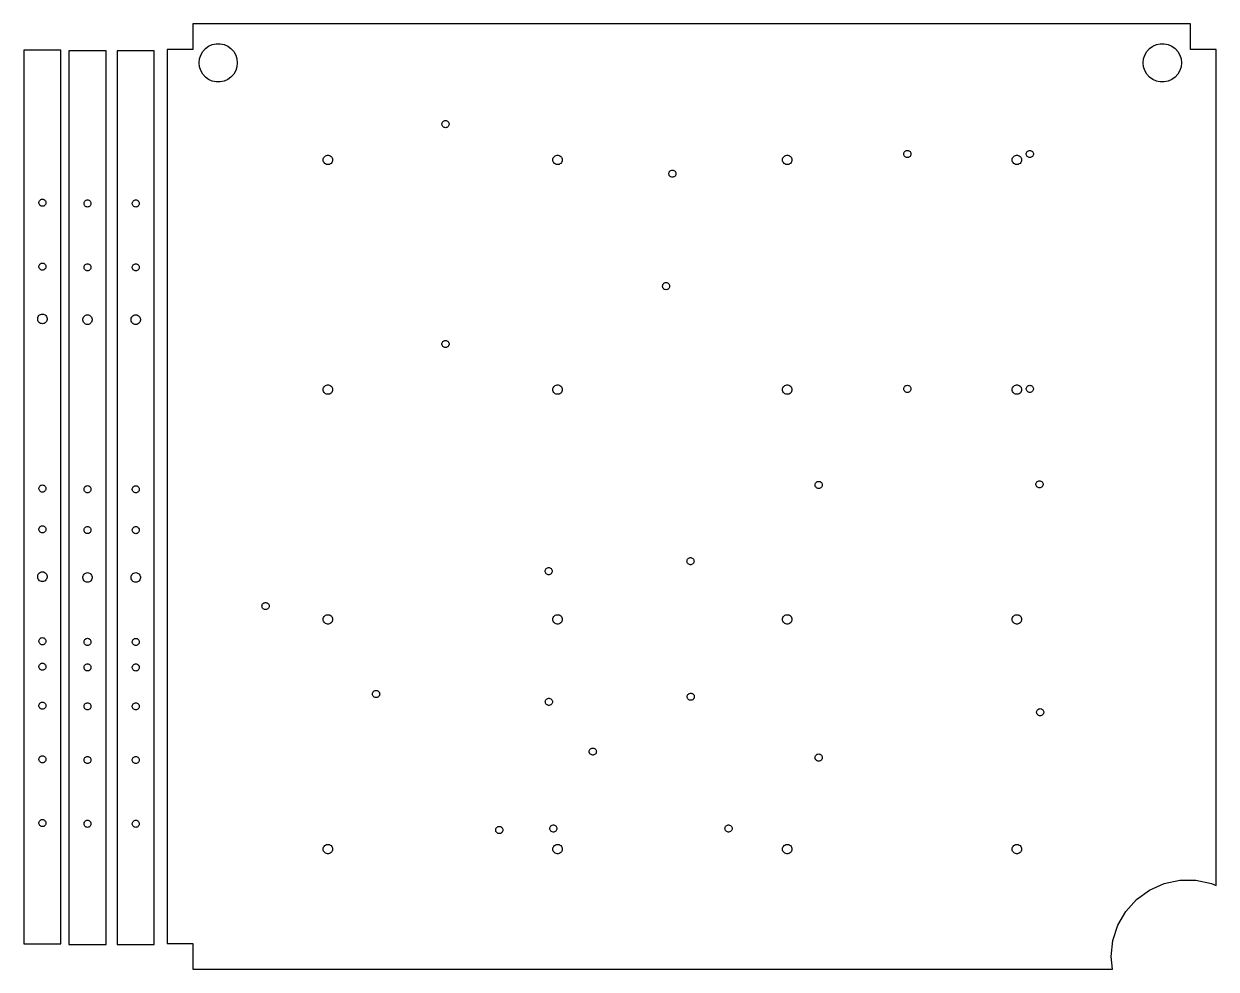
# Model space of a CAD drawing. Extents: x -159 to 1726, y 6 to 408.
# Drawn here: x -158.6 to 308.1, y 6.2 to 376 of the extents above; entities that cross this region are included whole.
import ezdxf

# ---------------------------------------------------------------- set-up
doc = ezdxf.new("R2010")
doc.units = 0
doc.layers.add('Layer_1', color=7, linetype='CONTINUOUS')

msp = doc.modelspace()

# ---------------------------------------------------------------- linework, layer by layer
at = {"layer": 'Layer_1', "color": 7}
for points in [[(267.053774, 11.229733), (267.708962, 17.458765), (269.644601, 23.415409), (272.775759, 28.8395), (276.967659, 33.493949), (282.035462, 37.175468), (287.757447, 39.722966), (293.884959, 41.025065), (300.149313, 41.025065), (306.276798, 39.722966), (308.106551, 38.908126), (308.106551, 366.020648), (298.118768, 366.020648), (298.118768, 376.007166), (-92.506316, 376.007166), (-92.506316, 366.020648), (-102.494099, 366.020648), (-102.494099, 16.22295), (-92.506316, 16.22295), (-92.506316, 6.236516), (267.579131, 6.236516)], [(-158.587937, 365.692683), (-158.587937, 16.184082), (-144.079352, 16.184082), (-144.079352, 365.692683)], [(-140.928037, 365.42079), (-140.928037, 15.912196), (-126.419451, 15.912196), (-126.419451, 365.42079)], [(-122.039195, 365.412122), (-122.039195, 15.903518), (-107.530609, 15.903518), (-107.530609, 365.412122)], [(-83.301578, 353.308821), (-84.833304, 353.634375), (-86.263954, 354.271515), (-87.530906, 355.191276), (-88.578722, 356.355707), (-89.361764, 357.710874), (-89.845671, 359.200859), (-90.009371, 360.75776), (-89.845671, 362.314653), (-89.361764, 363.804638), (-88.578722, 365.159815), (-87.530906, 366.324236), (-86.263954, 367.243994), (-84.833304, 367.881137), (-83.301578, 368.206701), (-81.735493, 368.206701), (-80.203768, 367.881137), (-78.773118, 367.243994), (-77.506169, 366.324236), (-76.458352, 365.159815), (-75.67531, 363.804638), (-75.1914, 362.314653), (-75.0277, 360.75776), (-75.1914, 359.200859), (-75.67531, 357.710874), (-76.458352, 356.355707), (-77.506169, 355.191276), (-78.773118, 354.271515), (-80.203768, 353.634375), (-81.735493, 353.308821)], [(286.246305, 353.308821), (284.714183, 353.634375), (283.283925, 354.271515), (282.01747, 355.191276), (280.968741, 356.355707), (280.185707, 357.710874), (279.702313, 359.200859), (279.538483, 360.75776), (279.702313, 362.314653), (280.185707, 363.804638), (280.968741, 365.159815), (282.01747, 366.324236), (283.283925, 367.243994), (284.714183, 367.881137), (286.246305, 368.206701), (287.812401, 368.206701), (289.344523, 367.881137), (290.774755, 367.243994), (292.04121, 366.324236), (293.089939, 365.159815), (293.872973, 363.804638), (294.356393, 362.314653), (294.52017, 360.75776), (294.356393, 359.200859), (293.872973, 357.710874), (293.089939, 356.355707), (292.04121, 355.191276), (290.774755, 354.271515), (289.344523, 353.634375), (287.812401, 353.308821)], [(6.181941, 335.420977), (5.904282, 335.510869), (5.65059, 335.656678), (5.433859, 335.852414), (5.262068, 336.089095), (5.143212, 336.355734), (5.082286, 336.642344), (5.082286, 336.933951), (5.143212, 337.220569), (5.262068, 337.487208), (5.433859, 337.723881), (5.65059, 337.919625), (5.904282, 338.065424), (6.181941, 338.155318), (6.472586, 338.186314), (6.763231, 338.155318), (7.04089, 338.065424), (7.294578, 337.919625), (7.511314, 337.723881), (7.683105, 337.487208), (7.801958, 337.220569), (7.862887, 336.933951), (7.862887, 336.642344), (7.801958, 336.355734), (7.683105, 336.089095), (7.511314, 335.852414), (7.294578, 335.656678), (7.04089, 335.510869), (6.763231, 335.420977), (6.472586, 335.389978)], [(-39.764245, 320.971489), (-40.142083, 321.052383), (-40.49495, 321.20917), (-40.807468, 321.435863), (-41.065953, 321.723471), (-41.259114, 322.058016), (-41.378471, 322.424528), (-41.418822, 322.809008), (-41.378471, 323.193489), (-41.259114, 323.559992), (-41.065953, 323.894536), (-40.807468, 324.182154), (-40.49495, 324.408846), (-40.142083, 324.565633), (-39.764245, 324.646529), (-39.377916, 324.646529), (-39.000078, 324.565633), (-38.647211, 324.408846), (-38.334693, 324.182154), (-38.076211, 323.894536), (-37.883147, 323.559992), (-37.763691, 323.193489), (-37.723342, 322.809008), (-37.763691, 322.424528), (-37.883147, 322.058016), (-38.076211, 321.723471), (-38.334693, 321.435863), (-38.647211, 321.20917), (-39.000078, 321.052383), (-39.377916, 320.971489)], [(50.126178, 320.971489), (49.747638, 321.052383), (49.39507, 321.20917), (49.082455, 321.435863), (48.823772, 321.723471), (48.631007, 322.058016), (48.511153, 322.424528), (48.471201, 322.809008), (48.511153, 323.193489), (48.631007, 323.559992), (48.823772, 323.894536), (49.082455, 324.182154), (49.39507, 324.408846), (49.747638, 324.565633), (50.126178, 324.646529), (50.511705, 324.646529), (50.890241, 324.565633), (51.242812, 324.408846), (51.555428, 324.182154), (51.814111, 323.894536), (52.006876, 323.559992), (52.126732, 323.193489), (52.166681, 322.809008), (52.126732, 322.424528), (52.006876, 322.058016), (51.814111, 321.723471), (51.555428, 321.435863), (51.242812, 321.20917), (50.890241, 321.052383), (50.511705, 320.971489)], [(140.016198, 320.971489), (139.637662, 321.052383), (139.285094, 321.20917), (138.972478, 321.435863), (138.713795, 321.723471), (138.52103, 322.058016), (138.401174, 322.424528), (138.361224, 322.809008), (138.401174, 323.193489), (138.52103, 323.559992), (138.713795, 323.894536), (138.972478, 324.182154), (139.285094, 324.408846), (139.637662, 324.565633), (140.016198, 324.646529), (140.401728, 324.646529), (140.780267, 324.565633), (141.132833, 324.408846), (141.445451, 324.182154), (141.704134, 323.894536), (141.896899, 323.559992), (142.016753, 323.193489), (142.056705, 322.809008), (142.016753, 322.424528), (141.896899, 322.058016), (141.704134, 321.723471), (141.445451, 321.435863), (141.132833, 321.20917), (140.780267, 321.052383), (140.401728, 320.971489)], [(186.960767, 323.738747), (186.683086, 323.828642), (186.429404, 323.97444), (186.212684, 324.170174), (186.04089, 324.406857), (185.922012, 324.673496), (185.861105, 324.960114), (185.861105, 325.251722), (185.922012, 325.538329), (186.04089, 325.804971), (186.212684, 326.041651), (186.429404, 326.237387), (186.683086, 326.383186), (186.960767, 326.473078), (187.251411, 326.504076), (187.542056, 326.473078), (187.81971, 326.383186), (188.073392, 326.237387), (188.290139, 326.041651), (188.461933, 325.804971), (188.580784, 325.538329), (188.641717, 325.251722), (188.641717, 324.960114), (188.580784, 324.673496), (188.461933, 324.406857), (188.290139, 324.170174), (188.073392, 323.97444), (187.81971, 323.828642), (187.542056, 323.738747), (187.251411, 323.707751)], [(229.906214, 320.971489), (229.527674, 321.052383), (229.175117, 321.20917), (228.862485, 321.435863), (228.603829, 321.723471), (228.411053, 322.058016), (228.291197, 322.424528), (228.251245, 322.809008), (228.291197, 323.193489), (228.411053, 323.559992), (228.603829, 323.894536), (228.862485, 324.182154), (229.175117, 324.408846), (229.527674, 324.565633), (229.906214, 324.646529), (230.291738, 324.646529), (230.670304, 324.565633), (231.022861, 324.408846), (231.335466, 324.182154), (231.594149, 323.894536), (231.786925, 323.559992), (231.906755, 323.193489), (231.946707, 322.809008), (231.906755, 322.424528), (231.786925, 322.058016), (231.594149, 321.723471), (231.335466, 321.435863), (231.022861, 321.20917), (230.670304, 321.052383), (230.291738, 320.971489)], [(234.902102, 323.738747), (234.624449, 323.828642), (234.37074, 323.97444), (234.15402, 324.170174), (233.982226, 324.406857), (233.863401, 324.673496), (233.802468, 324.960114), (233.802468, 325.251722), (233.863401, 325.538329), (233.982226, 325.804971), (234.15402, 326.041651), (234.37074, 326.237387), (234.624449, 326.383186), (234.902102, 326.473078), (235.192747, 326.504076), (235.483392, 326.473078), (235.761046, 326.383186), (236.014755, 326.237387), (236.231501, 326.041651), (236.403269, 325.804971), (236.52212, 325.538329), (236.583053, 325.251722), (236.583053, 324.960114), (236.52212, 324.673496), (236.403269, 324.406857), (236.231501, 324.170174), (236.014755, 323.97444), (235.761046, 323.828642), (235.483392, 323.738747), (235.192747, 323.707751)], [(94.986292, 316.035156), (94.708633, 316.125049), (94.45494, 316.270858), (94.238207, 316.466593), (94.066418, 316.703275), (93.947565, 316.969914), (93.886636, 317.256522), (93.886636, 317.54813), (93.947565, 317.834748), (94.066418, 318.101388), (94.238207, 318.33806), (94.45494, 318.533795), (94.708633, 318.679604), (94.986292, 318.769497), (95.276937, 318.800495), (95.567579, 318.769497), (95.845241, 318.679604), (96.098931, 318.533795), (96.315665, 318.33806), (96.487456, 318.101388), (96.60631, 317.834748), (96.667235, 317.54813), (96.667235, 317.256522), (96.60631, 316.969914), (96.487456, 316.703275), (96.315665, 316.466593), (96.098931, 316.270858), (95.845241, 316.125049), (95.567579, 316.035156), (95.276937, 316.004158)], [(-149.986915, 305.880779), (-150.045759, 305.594183), (-150.160905, 305.327562), (-150.327302, 305.090866), (-150.537698, 304.895153), (-150.782861, 304.749368), (-151.052075, 304.659489), (-151.333645, 304.62848), (-151.615161, 304.659489), (-151.884401, 304.749368), (-152.129564, 304.895153), (-152.339934, 305.090866), (-152.506357, 305.327562), (-152.621477, 305.594183), (-152.680321, 305.880779), (-152.680321, 306.17235), (-152.621477, 306.458947), (-152.506357, 306.725567), (-152.339934, 306.962237), (-152.129564, 307.157976), (-151.884401, 307.303761), (-151.615161, 307.39364), (-151.333645, 307.424597), (-151.052075, 307.39364), (-150.782861, 307.303761), (-150.537698, 307.157976), (-150.327302, 306.962237), (-150.160905, 306.725567), (-150.045759, 306.458947), (-149.986915, 306.17235)], [(-132.327015, 305.608886), (-132.385858, 305.322289), (-132.501005, 305.055668), (-132.667401, 304.818972), (-132.877798, 304.62326), (-133.122961, 304.477474), (-133.392175, 304.387595), (-133.673744, 304.356586), (-133.955261, 304.387595), (-134.224501, 304.477474), (-134.469664, 304.62326), (-134.680034, 304.818972), (-134.846457, 305.055668), (-134.961577, 305.322289), (-135.02042, 305.608886), (-135.02042, 305.900456), (-134.961577, 306.187053), (-134.846457, 306.453674), (-134.680034, 306.690343), (-134.469664, 306.886082), (-134.224501, 307.031868), (-133.955261, 307.121747), (-133.673744, 307.152703), (-133.392175, 307.121747), (-133.122961, 307.031868), (-132.877798, 306.886082), (-132.667401, 306.690343), (-132.501005, 306.453674), (-132.385858, 306.187053), (-132.327015, 305.900456)], [(-113.438173, 305.600218), (-113.497016, 305.313621), (-113.612163, 305.047), (-113.778559, 304.810304), (-113.988956, 304.614592), (-114.234119, 304.468807), (-114.503332, 304.378928), (-114.784902, 304.347918), (-115.066419, 304.378928), (-115.335659, 304.468807), (-115.580821, 304.614592), (-115.791192, 304.810304), (-115.957615, 305.047), (-116.072735, 305.313621), (-116.131578, 305.600218), (-116.131578, 305.891789), (-116.072735, 306.178385), (-115.957615, 306.445006), (-115.791192, 306.681676), (-115.580821, 306.877414), (-115.335659, 307.0232), (-115.066419, 307.113079), (-114.784902, 307.144035), (-114.503332, 307.113079), (-114.234119, 307.0232), (-113.988956, 306.877414), (-113.778559, 306.681676), (-113.612163, 306.445006), (-113.497016, 306.178385), (-113.438173, 305.891789)], [(-149.986915, 280.91586), (-150.045759, 280.629263), (-150.160905, 280.362643), (-150.327302, 280.125973), (-150.537698, 279.930261), (-150.782861, 279.784449), (-151.052075, 279.694596), (-151.333645, 279.663587), (-151.615161, 279.694596), (-151.884401, 279.784449), (-152.129564, 279.930261), (-152.339934, 280.125973), (-152.506357, 280.362643), (-152.621477, 280.629263), (-152.680321, 280.91586), (-152.680321, 281.207457), (-152.621477, 281.494054), (-152.506357, 281.760675), (-152.339934, 281.997344), (-152.129564, 282.193083), (-151.884401, 282.338869), (-151.615161, 282.428748), (-151.333645, 282.459704), (-151.052075, 282.428748), (-150.782861, 282.338869), (-150.537698, 282.193083), (-150.327302, 281.997344), (-150.160905, 281.760675), (-150.045759, 281.494054), (-149.986915, 281.207457)], [(-132.327015, 280.643967), (-132.385858, 280.35737), (-132.501005, 280.090749), (-132.667401, 279.85408), (-132.877798, 279.658367), (-133.122961, 279.512555), (-133.392175, 279.422703), (-133.673744, 279.391694), (-133.955261, 279.422703), (-134.224501, 279.512555), (-134.469664, 279.658367), (-134.680034, 279.85408), (-134.846457, 280.090749), (-134.961577, 280.35737), (-135.02042, 280.643967), (-135.02042, 280.935564), (-134.961577, 281.222161), (-134.846457, 281.488781), (-134.680034, 281.725451), (-134.469664, 281.92119), (-134.224501, 282.066975), (-133.955261, 282.156854), (-133.673744, 282.18781), (-133.392175, 282.156854), (-133.122961, 282.066975), (-132.877798, 281.92119), (-132.667401, 281.725451), (-132.501005, 281.488781), (-132.385858, 281.222161), (-132.327015, 280.935564)], [(-113.438173, 280.635299), (-113.497016, 280.348702), (-113.612163, 280.082081), (-113.778559, 279.845412), (-113.988956, 279.649699), (-114.234119, 279.503887), (-114.503332, 279.414035), (-114.784902, 279.383026), (-115.066419, 279.414035), (-115.335659, 279.503887), (-115.580821, 279.649699), (-115.791192, 279.845412), (-115.957615, 280.082081), (-116.072735, 280.348702), (-116.131578, 280.635299), (-116.131578, 280.926896), (-116.072735, 281.213493), (-115.957615, 281.480113), (-115.791192, 281.716783), (-115.580821, 281.912522), (-115.335659, 282.058307), (-115.066419, 282.148186), (-114.784902, 282.179142), (-114.503332, 282.148186), (-114.234119, 282.058307), (-113.988956, 281.912522), (-113.778559, 281.716783), (-113.612163, 281.480113), (-113.497016, 281.213493), (-113.438173, 280.926896)], [(92.500334, 272.043568), (92.222675, 272.13346), (91.968984, 272.279269), (91.752251, 272.475002), (91.580459, 272.711686), (91.461603, 272.978325), (91.40068, 273.264932), (91.40068, 273.55654), (91.461603, 273.84315), (91.580459, 274.109799), (91.752251, 274.346469), (91.968984, 274.542205), (92.222675, 274.688015), (92.500334, 274.777907), (92.790978, 274.808905), (93.081623, 274.777907), (93.359282, 274.688015), (93.612973, 274.542205), (93.829706, 274.346469), (94.001497, 274.109799), (94.120351, 273.84315), (94.181279, 273.55654), (94.181279, 273.264932), (94.120351, 272.978325), (94.001497, 272.711686), (93.829706, 272.475002), (93.612973, 272.279269), (93.359282, 272.13346), (93.081623, 272.043568), (92.790978, 272.012569)], [(-149.505956, 260.391734), (-149.585886, 260.004278), (-149.742149, 259.641773), (-149.967971, 259.32123), (-150.253483, 259.055588), (-150.586197, 258.856886), (-150.951613, 258.735046), (-151.333697, 258.693109), (-151.715782, 258.735046), (-152.081198, 258.856886), (-152.413912, 259.055588), (-152.699424, 259.32123), (-152.925246, 259.641773), (-153.081508, 260.004278), (-153.161439, 260.391734), (-153.161439, 260.789165), (-153.081508, 261.176621), (-152.925246, 261.5391), (-152.699424, 261.859669), (-152.413912, 262.125284), (-152.081198, 262.324013), (-151.715782, 262.445827), (-151.333697, 262.48779), (-150.951613, 262.445827), (-150.586197, 262.324013), (-150.253483, 262.125284), (-149.967971, 261.859669), (-149.742149, 261.5391), (-149.585886, 261.176621), (-149.505956, 260.789165)], [(-131.846055, 260.11984), (-131.925986, 259.732384), (-132.082249, 259.369879), (-132.308071, 259.049336), (-132.593583, 258.783694), (-132.926296, 258.584992), (-133.291712, 258.463152), (-133.673797, 258.421215), (-134.055882, 258.463152), (-134.421298, 258.584992), (-134.754011, 258.783694), (-135.039523, 259.049336), (-135.265345, 259.369879), (-135.421608, 259.732384), (-135.501539, 260.11984), (-135.501539, 260.517271), (-135.421608, 260.904727), (-135.265345, 261.267206), (-135.039523, 261.587775), (-134.754011, 261.85339), (-134.421298, 262.052119), (-134.055882, 262.173933), (-133.673797, 262.215896), (-133.291712, 262.173933), (-132.926296, 262.052119), (-132.593583, 261.85339), (-132.308071, 261.587775), (-132.082249, 261.267206), (-131.925986, 260.904727), (-131.846055, 260.517271)], [(-112.957213, 260.111173), (-113.037144, 259.723717), (-113.193407, 259.361211), (-113.419229, 259.040668), (-113.70474, 258.775027), (-114.037454, 258.576325), (-114.40287, 258.454484), (-114.784955, 258.412548), (-115.16704, 258.454484), (-115.532456, 258.576325), (-115.865169, 258.775027), (-116.150681, 259.040668), (-116.376503, 259.361211), (-116.532766, 259.723717), (-116.612696, 260.111173), (-116.612696, 260.508603), (-116.532766, 260.896059), (-116.376503, 261.258538), (-116.150681, 261.579107), (-115.865169, 261.844723), (-115.532456, 262.043451), (-115.16704, 262.165265), (-114.784955, 262.207228), (-114.40287, 262.165265), (-114.037454, 262.043451), (-113.70474, 261.844723), (-113.419229, 261.579107), (-113.193407, 261.258538), (-113.037144, 260.896059), (-112.957213, 260.508603)], [(6.181941, 249.426104), (5.904282, 249.515999), (5.65059, 249.661798), (5.433859, 249.857531), (5.262068, 250.094214), (5.143212, 250.360853), (5.082286, 250.647471), (5.082286, 250.939079), (5.143212, 251.225689), (5.262068, 251.492328), (5.433859, 251.729009), (5.65059, 251.924745), (5.904282, 252.070554), (6.181941, 252.160446), (6.472586, 252.191445), (6.763231, 252.160446), (7.04089, 252.070554), (7.294578, 251.924745), (7.511314, 251.729009), (7.683105, 251.492328), (7.801958, 251.225689), (7.862887, 250.939079), (7.862887, 250.647471), (7.801958, 250.360853), (7.683105, 250.094214), (7.511314, 249.857531), (7.294578, 249.661798), (7.04089, 249.515999), (6.763231, 249.426104), (6.472586, 249.395108)], [(-39.764245, 231.092866), (-40.142083, 231.17376), (-40.49495, 231.330546), (-40.807468, 231.557241), (-41.065953, 231.844849), (-41.259114, 232.179404), (-41.378471, 232.545905), (-41.418822, 232.930386), (-41.378471, 233.314866), (-41.259114, 233.681369), (-41.065953, 234.015922), (-40.807468, 234.303532), (-40.49495, 234.530224), (-40.142083, 234.687011), (-39.764245, 234.767905), (-39.377916, 234.767905), (-39.000078, 234.687011), (-38.647211, 234.530224), (-38.334693, 234.303532), (-38.076211, 234.015922), (-37.883147, 233.681369), (-37.763691, 233.314866), (-37.723342, 232.930386), (-37.763691, 232.545905), (-37.883147, 232.179404), (-38.076211, 231.844849), (-38.334693, 231.557241), (-38.647211, 231.330546), (-39.000078, 231.17376), (-39.377916, 231.092866)], [(50.126178, 231.092866), (49.747638, 231.17376), (49.39507, 231.330546), (49.082455, 231.557241), (48.823772, 231.844849), (48.631007, 232.179404), (48.511153, 232.545905), (48.471201, 232.930386), (48.511153, 233.314866), (48.631007, 233.681369), (48.823772, 234.015922), (49.082455, 234.303532), (49.39507, 234.530224), (49.747638, 234.687011), (50.126178, 234.767905), (50.511705, 234.767905), (50.890241, 234.687011), (51.242812, 234.530224), (51.555428, 234.303532), (51.814111, 234.015922), (52.006876, 233.681369), (52.126732, 233.314866), (52.166681, 232.930386), (52.126732, 232.545905), (52.006876, 232.179404), (51.814111, 231.844849), (51.555428, 231.557241), (51.242812, 231.330546), (50.890241, 231.17376), (50.511705, 231.092866)], [(140.016198, 231.092866), (139.637662, 231.17376), (139.285094, 231.330546), (138.972478, 231.557241), (138.713795, 231.844849), (138.52103, 232.179404), (138.401174, 232.545905), (138.361224, 232.930386), (138.401174, 233.314866), (138.52103, 233.681369), (138.713795, 234.015922), (138.972478, 234.303532), (139.285094, 234.530224), (139.637662, 234.687011), (140.016198, 234.767905), (140.401728, 234.767905), (140.780267, 234.687011), (141.132833, 234.530224), (141.445451, 234.303532), (141.704134, 234.015922), (141.896899, 233.681369), (142.016753, 233.314866), (142.056705, 232.930386), (142.016753, 232.545905), (141.896899, 232.179404), (141.704134, 231.844849), (141.445451, 231.557241), (141.132833, 231.330546), (140.780267, 231.17376), (140.401728, 231.092866)], [(186.960767, 231.862827), (186.683086, 231.952719), (186.429404, 232.098518), (186.212684, 232.294254), (186.04089, 232.530937), (185.922012, 232.797576), (185.861105, 233.084194), (185.861105, 233.375791), (185.922012, 233.662409), (186.04089, 233.929048), (186.212684, 234.165731), (186.429404, 234.361465), (186.683086, 234.507266), (186.960767, 234.597158), (187.251411, 234.628157), (187.542056, 234.597158), (187.81971, 234.507266), (188.073392, 234.361465), (188.290139, 234.165731), (188.461933, 233.929048), (188.580784, 233.662409), (188.641717, 233.375791), (188.641717, 233.084194), (188.580784, 232.797576), (188.461933, 232.530937), (188.290139, 232.294254), (188.073392, 232.098518), (187.81971, 231.952719), (187.542056, 231.862827), (187.251411, 231.831829)], [(229.906214, 231.092866), (229.527674, 231.17376), (229.175117, 231.330546), (228.862485, 231.557241), (228.603829, 231.844849), (228.411053, 232.179404), (228.291197, 232.545905), (228.251245, 232.930386), (228.291197, 233.314866), (228.411053, 233.681369), (228.603829, 234.015922), (228.862485, 234.303532), (229.175117, 234.530224), (229.527674, 234.687011), (229.906214, 234.767905), (230.291738, 234.767905), (230.670304, 234.687011), (231.022861, 234.530224), (231.335466, 234.303532), (231.594149, 234.015922), (231.786925, 233.681369), (231.906755, 233.314866), (231.946707, 232.930386), (231.906755, 232.545905), (231.786925, 232.179404), (231.594149, 231.844849), (231.335466, 231.557241), (231.022861, 231.330546), (230.670304, 231.17376), (230.291738, 231.092866)], [(234.902102, 231.862827), (234.624449, 231.952719), (234.37074, 232.098518), (234.15402, 232.294254), (233.982226, 232.530937), (233.863401, 232.797576), (233.802468, 233.084194), (233.802468, 233.375791), (233.863401, 233.662409), (233.982226, 233.929048), (234.15402, 234.165731), (234.37074, 234.361465), (234.624449, 234.507266), (234.902102, 234.597158), (235.192747, 234.628157), (235.483392, 234.597158), (235.761046, 234.507266), (236.014755, 234.361465), (236.231501, 234.165731), (236.403269, 233.929048), (236.52212, 233.662409), (236.583053, 233.375791), (236.583053, 233.084194), (236.52212, 232.797576), (236.403269, 232.530937), (236.231501, 232.294254), (236.014755, 232.098518), (235.761046, 231.952719), (235.483392, 231.862827), (235.192747, 231.831829)], [(152.25123, 194.282577), (151.973571, 194.372472), (151.719878, 194.518271), (151.503147, 194.714004), (151.331356, 194.950687), (151.212502, 195.217326), (151.151574, 195.503944), (151.151574, 195.795552), (151.212502, 196.082159), (151.331356, 196.348801), (151.503147, 196.585482), (151.719878, 196.781218), (151.973571, 196.927016), (152.25123, 197.016908), (152.541875, 197.047907), (152.83252, 197.016908), (153.110179, 196.927016), (153.363869, 196.781218), (153.580603, 196.585482), (153.752394, 196.348801), (153.871247, 196.082159), (153.932173, 195.795552), (153.932173, 195.503944), (153.871247, 195.217326), (153.752394, 194.950687), (153.580603, 194.714004), (153.363869, 194.518271), (153.110179, 194.372472), (152.83252, 194.282577), (152.541875, 194.251581)], [(238.678474, 194.532238), (238.40082, 194.622133), (238.147138, 194.767932), (237.930417, 194.963676), (237.758624, 195.200348), (237.639746, 195.466987), (237.578839, 195.753605), (237.578839, 196.045213), (237.639746, 196.33182), (237.758624, 196.598462), (237.930417, 196.835142), (238.147138, 197.030878), (238.40082, 197.176688), (238.678474, 197.26658), (238.969145, 197.297578), (239.259764, 197.26658), (239.537444, 197.176688), (239.791126, 197.030878), (240.007846, 196.835142), (240.179667, 196.598462), (240.298518, 196.33182), (240.359451, 196.045213), (240.359451, 195.753605), (240.298518, 195.466987), (240.179667, 195.200348), (240.007846, 194.963676), (239.791126, 194.767932), (239.537444, 194.622133), (239.259764, 194.532238), (238.969145, 194.501242)], [(-149.986915, 194.087958), (-150.045759, 193.801361), (-150.160905, 193.53474), (-150.327302, 193.298071), (-150.537698, 193.102332), (-150.782861, 192.956546), (-151.052075, 192.866271), (-151.333645, 192.835764), (-151.615161, 192.866271), (-151.884401, 192.956546), (-152.129564, 193.102332), (-152.339934, 193.298071), (-152.506357, 193.53474), (-152.621477, 193.801361), (-152.680321, 194.087958), (-152.680321, 194.379555), (-152.621477, 194.666152), (-152.506357, 194.932772), (-152.339934, 195.169442), (-152.129564, 195.365154), (-151.884401, 195.510966), (-151.615161, 195.600845), (-151.333645, 195.631722), (-151.052075, 195.600845), (-150.782861, 195.510966), (-150.537698, 195.365154), (-150.327302, 195.169442), (-150.160905, 194.932772), (-150.045759, 194.666152), (-149.986915, 194.379555)], [(-132.327015, 193.816051), (-132.385858, 193.529454), (-132.501005, 193.262833), (-132.667401, 193.026164), (-132.877798, 192.830425), (-133.122961, 192.684639), (-133.392175, 192.594364), (-133.673744, 192.563857), (-133.955261, 192.594364), (-134.224501, 192.684639), (-134.469664, 192.830425), (-134.680034, 193.026164), (-134.846457, 193.262833), (-134.961577, 193.529454), (-135.02042, 193.816051), (-135.02042, 194.107648), (-134.961577, 194.394245), (-134.846457, 194.660865), (-134.680034, 194.897535), (-134.469664, 195.093247), (-134.224501, 195.239059), (-133.955261, 195.328938), (-133.673744, 195.359815), (-133.392175, 195.328938), (-133.122961, 195.239059), (-132.877798, 195.093247), (-132.667401, 194.897535), (-132.501005, 194.660865), (-132.385858, 194.394245), (-132.327015, 194.107648)], [(-113.438173, 193.807383), (-113.497016, 193.520786), (-113.612163, 193.254166), (-113.778559, 193.017496), (-113.988956, 192.821757), (-114.234119, 192.675972), (-114.503332, 192.585696), (-114.784902, 192.555189), (-115.066419, 192.585696), (-115.335659, 192.675972), (-115.580821, 192.821757), (-115.791192, 193.017496), (-115.957615, 193.254166), (-116.072735, 193.520786), (-116.131578, 193.807383), (-116.131578, 194.09898), (-116.072735, 194.385577), (-115.957615, 194.652198), (-115.791192, 194.888867), (-115.580821, 195.08458), (-115.335659, 195.230392), (-115.066419, 195.32027), (-114.784902, 195.351147), (-114.503332, 195.32027), (-114.234119, 195.230392), (-113.988956, 195.08458), (-113.778559, 194.888867), (-113.612163, 194.652198), (-113.497016, 194.385577), (-113.438173, 194.09898)], [(-149.986915, 178.110114), (-150.045759, 177.824232), (-150.160905, 177.557188), (-150.327302, 177.32073), (-150.537698, 177.125203), (-150.782861, 176.97902), (-151.052075, 176.888745), (-151.333645, 176.858159), (-151.615161, 176.888745), (-151.884401, 176.97902), (-152.129564, 177.125203), (-152.339934, 177.32073), (-152.506357, 177.557188), (-152.621477, 177.824232), (-152.680321, 178.110114), (-152.680321, 178.40232), (-152.621477, 178.688202), (-152.506357, 178.955246), (-152.339934, 179.191704), (-152.129564, 179.387231), (-151.884401, 179.533414), (-151.615161, 179.62369), (-151.333645, 179.654223), (-151.052075, 179.62369), (-150.782861, 179.533414), (-150.537698, 179.387231), (-150.327302, 179.191704), (-150.160905, 178.955246), (-150.045759, 178.688202), (-149.986915, 178.40232)], [(-132.327015, 177.838207), (-132.385858, 177.552325), (-132.501005, 177.285281), (-132.667401, 177.048823), (-132.877798, 176.853296), (-133.122961, 176.707113), (-133.392175, 176.616838), (-133.673744, 176.586252), (-133.955261, 176.616838), (-134.224501, 176.707113), (-134.469664, 176.853296), (-134.680034, 177.048823), (-134.846457, 177.285281), (-134.961577, 177.552325), (-135.02042, 177.838207), (-135.02042, 178.130413), (-134.961577, 178.416295), (-134.846457, 178.683339), (-134.680034, 178.919797), (-134.469664, 179.115324), (-134.224501, 179.261507), (-133.955261, 179.351783), (-133.673744, 179.382316), (-133.392175, 179.351783), (-133.122961, 179.261507), (-132.877798, 179.115324), (-132.667401, 178.919797), (-132.501005, 178.683339), (-132.385858, 178.416295), (-132.327015, 178.130413)], [(-113.438173, 177.829539), (-113.497016, 177.543657), (-113.612163, 177.276613), (-113.778559, 177.040155), (-113.988956, 176.844628), (-114.234119, 176.698446), (-114.503332, 176.60817), (-114.784902, 176.577584), (-115.066419, 176.60817), (-115.335659, 176.698446), (-115.580821, 176.844628), (-115.791192, 177.040155), (-115.957615, 177.276613), (-116.072735, 177.543657), (-116.131578, 177.829539), (-116.131578, 178.121745), (-116.072735, 178.407628), (-115.957615, 178.674672), (-115.791192, 178.91113), (-115.580821, 179.106657), (-115.335659, 179.252839), (-115.066419, 179.343115), (-114.784902, 179.373648), (-114.503332, 179.343115), (-114.234119, 179.252839), (-113.988956, 179.106657), (-113.778559, 178.91113), (-113.612163, 178.674672), (-113.497016, 178.407628), (-113.438173, 178.121745)], [(102.209454, 164.430899), (101.922805, 164.491793), (101.656134, 164.610633), (101.419419, 164.782401), (101.223662, 164.999105), (101.077839, 165.252766), (100.98795, 165.530394), (100.956988, 165.821002), (100.98795, 166.111609), (101.077839, 166.389229), (101.223662, 166.64289), (101.419419, 166.859592), (101.656134, 167.031359), (101.922805, 167.150199), (102.209454, 167.211096), (102.501097, 167.211096), (102.787746, 167.150199), (103.054423, 167.031359), (103.291132, 166.859592), (103.486892, 166.64289), (103.632714, 166.389229), (103.722604, 166.111609), (103.753565, 165.821002), (103.722604, 165.530394), (103.632714, 165.252766), (103.486892, 164.999105), (103.291132, 164.782401), (103.054423, 164.610633), (102.787746, 164.491793), (102.501097, 164.430899)], [(-149.505956, 159.53393), (-149.585886, 159.145998), (-149.742149, 158.783598), (-149.967971, 158.462738), (-150.253483, 158.197308), (-150.586197, 157.999003), (-150.951613, 157.876368), (-151.333697, 157.834908), (-151.715782, 157.876368), (-152.081198, 157.999003), (-152.413912, 158.197308), (-152.699424, 158.462738), (-152.925246, 158.783598), (-153.081508, 159.145998), (-153.161439, 159.53393), (-153.161439, 159.930593), (-153.081508, 160.318525), (-152.925246, 160.680925), (-152.699424, 161.001785), (-152.413912, 161.267215), (-152.081198, 161.465521), (-151.715782, 161.588155), (-151.333697, 161.629615), (-150.951613, 161.588155), (-150.586197, 161.465521), (-150.253483, 161.267215), (-149.967971, 161.001785), (-149.742149, 160.680925), (-149.585886, 160.318525), (-149.505956, 159.930593)], [(-131.846055, 159.262023), (-131.925986, 158.874091), (-132.082249, 158.511691), (-132.308071, 158.190831), (-132.593583, 157.925401), (-132.926296, 157.727096), (-133.291712, 157.604461), (-133.673797, 157.563001), (-134.055882, 157.604461), (-134.421298, 157.727096), (-134.754011, 157.925401), (-135.039523, 158.190831), (-135.265345, 158.511691), (-135.421608, 158.874091), (-135.501539, 159.262023), (-135.501539, 159.658686), (-135.421608, 160.046618), (-135.265345, 160.409018), (-135.039523, 160.729878), (-134.754011, 160.995308), (-134.421298, 161.193614), (-134.055882, 161.316248), (-133.673797, 161.357708), (-133.291712, 161.316248), (-132.926296, 161.193614), (-132.593583, 160.995308), (-132.308071, 160.729878), (-132.082249, 160.409018), (-131.925986, 160.046618), (-131.846055, 159.658686)], [(-112.957213, 159.253355), (-113.037144, 158.865423), (-113.193407, 158.503023), (-113.419229, 158.182163), (-113.70474, 157.916733), (-114.037454, 157.718428), (-114.40287, 157.595794), (-114.784955, 157.554333), (-115.16704, 157.595794), (-115.532456, 157.718428), (-115.865169, 157.916733), (-116.150681, 158.182163), (-116.376503, 158.503023), (-116.532766, 158.865423), (-116.612696, 159.253355), (-116.612696, 159.650019), (-116.532766, 160.037951), (-116.376503, 160.40035), (-116.150681, 160.721211), (-115.865169, 160.986641), (-115.532456, 161.184946), (-115.16704, 161.30758), (-114.784955, 161.34904), (-114.40287, 161.30758), (-114.037454, 161.184946), (-113.70474, 160.986641), (-113.419229, 160.721211), (-113.193407, 160.40035), (-113.037144, 160.037951), (-112.957213, 159.650019)], [(46.699371, 160.536156), (46.412721, 160.597052), (46.146045, 160.715893), (45.909336, 160.88766), (45.713576, 161.104372), (45.567753, 161.358023), (45.477864, 161.635653), (45.446902, 161.926261), (45.477864, 162.216869), (45.567753, 162.494485), (45.713576, 162.748147), (45.909336, 162.964851), (46.146045, 163.136626), (46.412721, 163.255459), (46.699371, 163.316352), (46.991013, 163.316352), (47.277663, 163.255459), (47.544336, 163.136626), (47.781046, 162.964851), (47.976809, 162.748147), (48.122628, 162.494485), (48.212518, 162.216869), (48.243479, 161.926261), (48.212518, 161.635653), (48.122628, 161.358023), (47.976809, 161.104372), (47.781046, 160.88766), (47.544336, 160.715893), (47.277663, 160.597052), (46.991013, 160.536156)], [(-64.142318, 146.870609), (-64.428267, 146.931506), (-64.695343, 147.050346), (-64.931854, 147.222113), (-65.127412, 147.438826), (-65.273634, 147.692476), (-65.363926, 147.970106), (-65.394488, 148.260714), (-65.363926, 148.551322), (-65.273634, 148.828949), (-65.127412, 149.0826), (-64.931854, 149.299315), (-64.695343, 149.47108), (-64.428267, 149.589923), (-64.142318, 149.650816), (-63.850076, 149.650816), (-63.564124, 149.589923), (-63.297054, 149.47108), (-63.060543, 149.299315), (-62.864981, 149.0826), (-62.71876, 148.828949), (-62.62847, 148.551322), (-62.597908, 148.260714), (-62.62847, 147.970106), (-62.71876, 147.692476), (-62.864981, 147.438826), (-63.060543, 147.222113), (-63.297054, 147.050346), (-63.564124, 146.931506), (-63.850076, 146.870609)], [(-39.764245, 141.214251), (-40.142083, 141.295145), (-40.49495, 141.451935), (-40.807468, 141.678638), (-41.065953, 141.966245), (-41.259114, 142.300789), (-41.378471, 142.667301), (-41.418822, 143.051783), (-41.378471, 143.436262), (-41.259114, 143.802763), (-41.065953, 144.137307), (-40.807468, 144.424925), (-40.49495, 144.65162), (-40.142083, 144.808407), (-39.764245, 144.889301), (-39.377916, 144.889301), (-39.000078, 144.808407), (-38.647211, 144.65162), (-38.334693, 144.424925), (-38.076211, 144.137307), (-37.883147, 143.802763), (-37.763691, 143.436262), (-37.723342, 143.051783), (-37.763691, 142.667301), (-37.883147, 142.300789), (-38.076211, 141.966245), (-38.334693, 141.678638), (-38.647211, 141.451935), (-39.000078, 141.295145), (-39.377916, 141.214251)], [(50.126178, 141.214251), (49.747638, 141.295145), (49.39507, 141.451935), (49.082455, 141.678638), (48.823772, 141.966245), (48.631007, 142.300789), (48.511153, 142.667301), (48.471201, 143.051783), (48.511153, 143.436262), (48.631007, 143.802763), (48.823772, 144.137307), (49.082455, 144.424925), (49.39507, 144.65162), (49.747638, 144.808407), (50.126178, 144.889301), (50.511705, 144.889301), (50.890241, 144.808407), (51.242812, 144.65162), (51.555428, 144.424925), (51.814111, 144.137307), (52.006876, 143.802763), (52.126732, 143.436262), (52.166681, 143.051783), (52.126732, 142.667301), (52.006876, 142.300789), (51.814111, 141.966245), (51.555428, 141.678638), (51.242812, 141.451935), (50.890241, 141.295145), (50.511705, 141.214251)], [(140.016198, 141.214251), (139.637662, 141.295145), (139.285094, 141.451935), (138.972478, 141.678638), (138.713795, 141.966245), (138.52103, 142.300789), (138.401174, 142.667301), (138.361224, 143.051783), (138.401174, 143.436262), (138.52103, 143.802763), (138.713795, 144.137307), (138.972478, 144.424925), (139.285094, 144.65162), (139.637662, 144.808407), (140.016198, 144.889301), (140.401728, 144.889301), (140.780267, 144.808407), (141.132833, 144.65162), (141.445451, 144.424925), (141.704134, 144.137307), (141.896899, 143.802763), (142.016753, 143.436262), (142.056705, 143.051783), (142.016753, 142.667301), (141.896899, 142.300789), (141.704134, 141.966245), (141.445451, 141.678638), (141.132833, 141.451935), (140.780267, 141.295145), (140.401728, 141.214251)], [(229.906214, 141.214251), (229.527674, 141.295145), (229.175117, 141.451935), (228.862485, 141.678638), (228.603829, 141.966245), (228.411053, 142.300789), (228.291197, 142.667301), (228.251245, 143.051783), (228.291197, 143.436262), (228.411053, 143.802763), (228.603829, 144.137307), (228.862485, 144.424925), (229.175117, 144.65162), (229.527674, 144.808407), (229.906214, 144.889301), (230.291738, 144.889301), (230.670304, 144.808407), (231.022861, 144.65162), (231.335466, 144.424925), (231.594149, 144.137307), (231.786925, 143.802763), (231.906755, 143.436262), (231.946707, 143.051783), (231.906755, 142.667301), (231.786925, 142.300789), (231.594149, 141.966245), (231.335466, 141.678638), (231.022861, 141.451935), (230.670304, 141.295145), (230.291738, 141.214251)], [(-149.986915, 134.371632), (-150.045759, 134.085723), (-150.160905, 133.818705), (-150.327302, 133.582221), (-150.537698, 133.386694), (-150.782861, 133.240511), (-151.052075, 133.150236), (-151.333645, 133.11965), (-151.615161, 133.150236), (-151.884401, 133.240511), (-152.129564, 133.386694), (-152.339934, 133.582221), (-152.506357, 133.818705), (-152.621477, 134.085723), (-152.680321, 134.371632), (-152.680321, 134.663811), (-152.621477, 134.949693), (-152.506357, 135.216737), (-152.339934, 135.453195), (-152.129564, 135.648723), (-151.884401, 135.794931), (-151.615161, 135.885181), (-151.333645, 135.915714), (-151.052075, 135.885181), (-150.782861, 135.794931), (-150.537698, 135.648723), (-150.327302, 135.453195), (-150.160905, 135.216737), (-150.045759, 134.949693), (-149.986915, 134.663811)], [(-132.327015, 134.099725), (-132.385858, 133.813816), (-132.501005, 133.546798), (-132.667401, 133.310314), (-132.877798, 133.114787), (-133.122961, 132.968604), (-133.392175, 132.878329), (-133.673744, 132.847743), (-133.955261, 132.878329), (-134.224501, 132.968604), (-134.469664, 133.114787), (-134.680034, 133.310314), (-134.846457, 133.546798), (-134.961577, 133.813816), (-135.02042, 134.099725), (-135.02042, 134.391904), (-134.961577, 134.677786), (-134.846457, 134.94483), (-134.680034, 135.181288), (-134.469664, 135.376816), (-134.224501, 135.523024), (-133.955261, 135.613274), (-133.673744, 135.643807), (-133.392175, 135.613274), (-133.122961, 135.523024), (-132.877798, 135.376816), (-132.667401, 135.181288), (-132.501005, 134.94483), (-132.385858, 134.677786), (-132.327015, 134.391904)], [(-113.438173, 134.091057), (-113.497016, 133.805148), (-113.612163, 133.538131), (-113.778559, 133.301646), (-113.988956, 133.106119), (-114.234119, 132.959937), (-114.503332, 132.869661), (-114.784902, 132.839075), (-115.066419, 132.869661), (-115.335659, 132.959937), (-115.580821, 133.106119), (-115.791192, 133.301646), (-115.957615, 133.538131), (-116.072735, 133.805148), (-116.131578, 134.091057), (-116.131578, 134.383236), (-116.072735, 134.669119), (-115.957615, 134.936163), (-115.791192, 135.172621), (-115.580821, 135.368148), (-115.335659, 135.514357), (-115.066419, 135.604606), (-114.784902, 135.635139), (-114.503332, 135.604606), (-114.234119, 135.514357), (-113.988956, 135.368148), (-113.778559, 135.172621), (-113.612163, 134.936163), (-113.497016, 134.669119), (-113.438173, 134.383236)], [(-149.986915, 124.385648), (-150.045759, 124.099766), (-150.160905, 123.832722), (-150.327302, 123.596264), (-150.537698, 123.400737), (-150.782861, 123.254554), (-151.052075, 123.164279), (-151.333645, 123.133746), (-151.615161, 123.164279), (-151.884401, 123.254554), (-152.129564, 123.400737), (-152.339934, 123.596264), (-152.506357, 123.832722), (-152.621477, 124.099766), (-152.680321, 124.385648), (-152.680321, 124.677854), (-152.621477, 124.963763), (-152.506357, 125.23078), (-152.339934, 125.467238), (-152.129564, 125.662765), (-151.884401, 125.808948), (-151.615161, 125.899224), (-151.333645, 125.929809), (-151.052075, 125.899224), (-150.782861, 125.808948), (-150.537698, 125.662765), (-150.327302, 125.467238), (-150.160905, 125.23078), (-150.045759, 124.963763), (-149.986915, 124.677854)], [(-132.327015, 124.113741), (-132.385858, 123.827859), (-132.501005, 123.560815), (-132.667401, 123.324357), (-132.877798, 123.12883), (-133.122961, 122.982647), (-133.392175, 122.892372), (-133.673744, 122.861839), (-133.955261, 122.892372), (-134.224501, 122.982647), (-134.469664, 123.12883), (-134.680034, 123.324357), (-134.846457, 123.560815), (-134.961577, 123.827859), (-135.02042, 124.113741), (-135.02042, 124.405947), (-134.961577, 124.691856), (-134.846457, 124.958873), (-134.680034, 125.195331), (-134.469664, 125.390858), (-134.224501, 125.537041), (-133.955261, 125.627317), (-133.673744, 125.657902), (-133.392175, 125.627317), (-133.122961, 125.537041), (-132.877798, 125.390858), (-132.667401, 125.195331), (-132.501005, 124.958873), (-132.385858, 124.691856), (-132.327015, 124.405947)], [(-113.438173, 124.105073), (-113.497016, 123.819191), (-113.612163, 123.552147), (-113.778559, 123.315689), (-113.988956, 123.120162), (-114.234119, 122.97398), (-114.503332, 122.883704), (-114.784902, 122.853171), (-115.066419, 122.883704), (-115.335659, 122.97398), (-115.580821, 123.120162), (-115.791192, 123.315689), (-115.957615, 123.552147), (-116.072735, 123.819191), (-116.131578, 124.105073), (-116.131578, 124.397279), (-116.072735, 124.683188), (-115.957615, 124.950205), (-115.791192, 125.186664), (-115.580821, 125.382191), (-115.335659, 125.528373), (-115.066419, 125.618649), (-114.784902, 125.649235), (-114.503332, 125.618649), (-114.234119, 125.528373), (-113.988956, 125.382191), (-113.778559, 125.186664), (-113.612163, 124.950205), (-113.497016, 124.683188), (-113.438173, 124.397279)], [(-20.852283, 112.463007), (-21.138232, 112.524004), (-21.405308, 112.642895), (-21.641819, 112.814681), (-21.837377, 113.031364), (-21.983599, 113.285046), (-22.073889, 113.562623), (-22.104453, 113.853202), (-22.073889, 114.143879), (-21.983599, 114.421458), (-21.837377, 114.675138), (-21.641819, 114.891821), (-21.405308, 115.06361), (-21.138232, 115.182501), (-20.852283, 115.243495), (-20.560041, 115.243495), (-20.274089, 115.182501), (-20.007019, 115.06361), (-19.770505, 114.891821), (-19.574947, 114.675138), (-19.428725, 114.421458), (-19.338436, 114.143879), (-19.307873, 113.853202), (-19.338436, 113.562623), (-19.428725, 113.285046), (-19.574947, 113.031364), (-19.770505, 112.814681), (-20.007019, 112.642895), (-20.274089, 112.524004), (-20.560041, 112.463007)], [(46.777275, 109.405141), (46.490625, 109.466138), (46.223952, 109.585028), (45.987242, 109.756814), (45.79148, 109.973498), (45.64566, 110.22718), (45.55577, 110.504757), (45.524806, 110.795336), (45.55577, 111.086012), (45.64566, 111.363592), (45.79148, 111.617272), (45.987242, 111.833955), (46.223952, 112.005744), (46.490625, 112.124634), (46.777275, 112.185629), (47.068917, 112.185629), (47.355567, 112.124634), (47.62224, 112.005744), (47.858953, 111.833955), (48.05471, 111.617272), (48.200535, 111.363592), (48.290424, 111.086012), (48.321386, 110.795336), (48.290424, 110.504757), (48.200535, 110.22718), (48.05471, 109.973498), (47.858953, 109.756814), (47.62224, 109.585028), (47.355567, 109.466138), (47.068917, 109.405141)], [(102.309332, 111.402488), (102.022685, 111.463485), (101.756009, 111.582275), (101.519299, 111.754061), (101.32354, 111.970745), (101.177717, 112.224427), (101.087825, 112.502105), (101.056863, 112.792683), (101.087825, 113.083262), (101.177717, 113.36094), (101.32354, 113.614619), (101.519299, 113.831303), (101.756009, 114.003091), (102.022685, 114.121881), (102.309332, 114.182876), (102.600977, 114.182876), (102.887627, 114.121881), (103.154297, 114.003091), (103.39101, 113.831303), (103.586769, 113.614619), (103.732592, 113.36094), (103.822481, 113.083262), (103.853443, 112.792683), (103.822481, 112.502105), (103.732592, 112.224427), (103.586769, 111.970745), (103.39101, 111.754061), (103.154297, 111.582275), (102.887627, 111.463485), (102.600977, 111.402488)], [(-149.986915, 109.157078), (-150.045759, 108.871169), (-150.160905, 108.604152), (-150.327302, 108.367694), (-150.537698, 108.172167), (-150.782861, 108.025958), (-151.052075, 107.935682), (-151.333645, 107.905176), (-151.615161, 107.935682), (-151.884401, 108.025958), (-152.129564, 108.172167), (-152.339934, 108.367694), (-152.506357, 108.604152), (-152.621477, 108.871169), (-152.680321, 109.157078), (-152.680321, 109.449258), (-152.621477, 109.735166), (-152.506357, 110.002184), (-152.339934, 110.238642), (-152.129564, 110.434169), (-151.884401, 110.580378), (-151.615161, 110.670627), (-151.333645, 110.701213), (-151.052075, 110.670627), (-150.782861, 110.580378), (-150.537698, 110.434169), (-150.327302, 110.238642), (-150.160905, 110.002184), (-150.045759, 109.735166), (-149.986915, 109.449258)], [(-132.327015, 108.885171), (-132.385858, 108.599262), (-132.501005, 108.332245), (-132.667401, 108.095787), (-132.877798, 107.90026), (-133.122961, 107.754051), (-133.392175, 107.663775), (-133.673744, 107.633269), (-133.955261, 107.663775), (-134.224501, 107.754051), (-134.469664, 107.90026), (-134.680034, 108.095787), (-134.846457, 108.332245), (-134.961577, 108.599262), (-135.02042, 108.885171), (-135.02042, 109.177351), (-134.961577, 109.463259), (-134.846457, 109.730277), (-134.680034, 109.966735), (-134.469664, 110.162262), (-134.224501, 110.308471), (-133.955261, 110.39872), (-133.673744, 110.429306), (-133.392175, 110.39872), (-133.122961, 110.308471), (-132.877798, 110.162262), (-132.667401, 109.966735), (-132.501005, 109.730277), (-132.385858, 109.463259), (-132.327015, 109.177351)], [(-113.438173, 108.876503), (-113.497016, 108.590595), (-113.612163, 108.323577), (-113.778559, 108.087119), (-113.988956, 107.891592), (-114.234119, 107.745383), (-114.503332, 107.655107), (-114.784902, 107.624601), (-115.066419, 107.655107), (-115.335659, 107.745383), (-115.580821, 107.891592), (-115.791192, 108.087119), (-115.957615, 108.323577), (-116.072735, 108.590595), (-116.131578, 108.876503), (-116.131578, 109.168683), (-116.072735, 109.454592), (-115.957615, 109.721609), (-115.791192, 109.958067), (-115.580821, 110.153594), (-115.335659, 110.299803), (-115.066419, 110.390052), (-114.784902, 110.420638), (-114.503332, 110.390052), (-114.234119, 110.299803), (-113.988956, 110.153594), (-113.778559, 109.958067), (-113.612163, 109.721609), (-113.497016, 109.454592), (-113.438173, 109.168683)], [(238.928188, 105.36725), (238.650534, 105.457243), (238.396825, 105.603531), (238.180105, 105.799018), (238.008311, 106.0355), (237.88946, 106.302179), (237.828526, 106.588757), (237.828526, 106.880333), (237.88946, 107.167012), (238.008311, 107.433593), (238.180105, 107.670273), (238.396825, 107.86606), (238.650534, 108.011848), (238.928188, 108.10184), (239.218832, 108.132839), (239.509477, 108.10184), (239.787131, 108.011848), (240.04084, 107.86606), (240.25756, 107.670273), (240.429354, 107.433593), (240.548179, 107.167012), (240.609112, 106.880333), (240.609112, 106.588757), (240.548179, 106.302179), (240.429354, 106.0355), (240.25756, 105.799018), (240.04084, 105.603531), (239.787131, 105.457243), (239.509477, 105.36725), (239.218832, 105.336251)], [(-149.986915, 88.186494), (-150.045759, 87.900612), (-150.160905, 87.633594), (-150.327302, 87.397163), (-150.537698, 87.201609), (-150.782861, 87.055453), (-151.052075, 86.965178), (-151.333645, 86.934671), (-151.615161, 86.965178), (-151.884401, 87.055453), (-152.129564, 87.201609), (-152.339934, 87.397163), (-152.506357, 87.633594), (-152.621477, 87.900612), (-152.680321, 88.186494), (-152.680321, 88.478753), (-152.621477, 88.764635), (-152.506357, 89.031653), (-152.339934, 89.268111), (-152.129564, 89.463664), (-151.884401, 89.609794), (-151.615161, 89.70007), (-151.333645, 89.730603), (-151.052075, 89.70007), (-150.782861, 89.609794), (-150.537698, 89.463664), (-150.327302, 89.268111), (-150.160905, 89.031653), (-150.045759, 88.764635), (-149.986915, 88.478753)], [(-132.327015, 87.914603), (-132.385858, 87.628721), (-132.501005, 87.361703), (-132.667401, 87.125272), (-132.877798, 86.929718), (-133.122961, 86.783562), (-133.392175, 86.693286), (-133.673744, 86.66278), (-133.955261, 86.693286), (-134.224501, 86.783562), (-134.469664, 86.929718), (-134.680034, 87.125272), (-134.846457, 87.361703), (-134.961577, 87.628721), (-135.02042, 87.914603), (-135.02042, 88.206862), (-134.961577, 88.492744), (-134.846457, 88.759762), (-134.680034, 88.99622), (-134.469664, 89.191773), (-134.224501, 89.337903), (-133.955261, 89.428178), (-133.673744, 89.458711), (-133.392175, 89.428178), (-133.122961, 89.337903), (-132.877798, 89.191773), (-132.667401, 88.99622), (-132.501005, 88.759762), (-132.385858, 88.492744), (-132.327015, 88.206862)], [(-113.438173, 87.905946), (-113.497016, 87.620064), (-113.612163, 87.353046), (-113.778559, 87.116614), (-113.988956, 86.921061), (-114.234119, 86.774905), (-114.503332, 86.684629), (-114.784902, 86.654123), (-115.066419, 86.684629), (-115.335659, 86.774905), (-115.580821, 86.921061), (-115.791192, 87.116614), (-115.957615, 87.353046), (-116.072735, 87.620064), (-116.131578, 87.905946), (-116.131578, 88.198205), (-116.072735, 88.484087), (-115.957615, 88.751104), (-115.791192, 88.987563), (-115.580821, 89.183116), (-115.335659, 89.329245), (-115.066419, 89.419521), (-114.784902, 89.450054), (-114.503332, 89.419521), (-114.234119, 89.329245), (-113.988956, 89.183116), (-113.778559, 88.987563), (-113.612163, 88.751104), (-113.497016, 88.484087), (-113.438173, 88.198205)], [(63.972236, 89.954128), (63.685587, 90.015122), (63.418913, 90.134113), (63.182204, 90.305801), (62.986441, 90.523085), (62.840621, 90.776265), (62.750732, 91.054144), (62.71977, 91.34482), (62.750732, 91.6356), (62.840621, 91.913479), (62.986441, 92.166658), (63.182204, 92.383842), (63.418913, 92.555628), (63.685587, 92.674521), (63.972236, 92.735515), (64.263879, 92.735515), (64.550528, 92.674521), (64.817204, 92.555628), (65.053914, 92.383842), (65.249674, 92.166658), (65.395496, 91.913479), (65.485386, 91.6356), (65.516347, 91.34482), (65.485386, 91.054144), (65.395496, 90.776265), (65.249674, 90.523085), (65.053914, 90.305801), (64.817204, 90.134113), (64.550528, 90.015122), (64.263879, 89.954128)], [(152.25123, 87.634206), (151.973571, 87.724198), (151.719878, 87.870486), (151.503147, 88.065971), (151.331356, 88.302453), (151.212502, 88.569534), (151.151574, 88.855411), (151.151574, 89.14759), (151.212502, 89.433568), (151.331356, 89.700546), (151.503147, 89.937028), (151.719878, 90.132613), (151.973571, 90.278803), (152.25123, 90.368796), (152.541875, 90.399795), (152.83252, 90.368796), (153.110179, 90.278803), (153.363869, 90.132613), (153.580603, 89.937028), (153.752394, 89.700546), (153.871247, 89.433568), (153.932173, 89.14759), (153.932173, 88.855411), (153.871247, 88.569534), (153.752394, 88.302453), (153.580603, 88.065971), (153.363869, 87.870486), (153.110179, 87.724198), (152.83252, 87.634206), (152.541875, 87.603207)], [(-149.986915, 63.221628), (-150.045759, 62.935719), (-150.160905, 62.668702), (-150.327302, 62.432244), (-150.537698, 62.236716), (-150.782861, 62.090508), (-151.052075, 62.000258), (-151.333645, 61.969725), (-151.615161, 62.000258), (-151.884401, 62.090508), (-152.129564, 62.236716), (-152.339934, 62.432244), (-152.506357, 62.668702), (-152.621477, 62.935719), (-152.680321, 63.221628), (-152.680321, 63.513807), (-152.621477, 63.799716), (-152.506357, 64.066734), (-152.339934, 64.303218), (-152.129564, 64.498719), (-151.884401, 64.644928), (-151.615161, 64.735203), (-151.333645, 64.76571), (-151.052075, 64.735203), (-150.782861, 64.644928), (-150.537698, 64.498719), (-150.327302, 64.303218), (-150.160905, 64.066734), (-150.045759, 63.799716), (-149.986915, 63.513807)], [(-132.327015, 62.949737), (-132.385858, 62.663828), (-132.501005, 62.396811), (-132.667401, 62.160352), (-132.877798, 61.964825), (-133.122961, 61.818617), (-133.392175, 61.728367), (-133.673744, 61.697834), (-133.955261, 61.728367), (-134.224501, 61.818617), (-134.469664, 61.964825), (-134.680034, 62.160352), (-134.846457, 62.396811), (-134.961577, 62.663828), (-135.02042, 62.949737), (-135.02042, 63.241916), (-134.961577, 63.527825), (-134.846457, 63.794842), (-134.680034, 64.031327), (-134.469664, 64.226828), (-134.224501, 64.373036), (-133.955261, 64.463312), (-133.673744, 64.493819), (-133.392175, 64.463312), (-133.122961, 64.373036), (-132.877798, 64.226828), (-132.667401, 64.031327), (-132.501005, 63.794842), (-132.385858, 63.527825), (-132.327015, 63.241916)], [(-113.438173, 62.94108), (-113.497016, 62.655171), (-113.612163, 62.388153), (-113.778559, 62.151695), (-113.988956, 61.956168), (-114.234119, 61.809959), (-114.503332, 61.71971), (-114.784902, 61.689177), (-115.066419, 61.71971), (-115.335659, 61.809959), (-115.580821, 61.956168), (-115.791192, 62.151695), (-115.957615, 62.388153), (-116.072735, 62.655171), (-116.131578, 62.94108), (-116.131578, 63.233259), (-116.072735, 63.519168), (-115.957615, 63.786185), (-115.791192, 64.02267), (-115.580821, 64.21817), (-115.335659, 64.364379), (-115.066419, 64.454655), (-114.784902, 64.485162), (-114.503332, 64.454655), (-114.234119, 64.364379), (-113.988956, 64.21817), (-113.778559, 64.02267), (-113.612163, 63.786185), (-113.497016, 63.519168), (-113.438173, 63.233259)], [(27.351043, 59.272571), (27.064393, 59.333568), (26.797717, 59.452559), (26.561008, 59.624244), (26.365248, 59.841528), (26.219428, 60.094607), (26.129538, 60.372587), (26.098574, 60.663266), (26.129538, 60.953942), (26.219428, 61.231922), (26.365248, 61.485101), (26.561008, 61.702285), (26.797717, 61.874073), (27.064393, 61.992964), (27.351043, 62.053958), (27.642685, 62.053958), (27.929335, 61.992964), (28.196008, 61.874073), (28.43272, 61.702285), (28.62848, 61.485101), (28.7743, 61.231922), (28.86419, 60.953942), (28.895151, 60.663266), (28.86419, 60.372587), (28.7743, 60.094607), (28.62848, 59.841528), (28.43272, 59.624244), (28.196008, 59.452559), (27.929335, 59.333568), (27.642685, 59.272571)], [(48.538119, 59.849828), (48.25147, 59.910823), (47.984799, 60.029713), (47.748087, 60.201499), (47.552324, 60.418685), (47.406504, 60.671865), (47.316615, 60.949844), (47.285653, 61.240521), (47.316615, 61.5312), (47.406504, 61.809179), (47.552324, 62.062258), (47.748087, 62.279542), (47.984799, 62.451227), (48.25147, 62.570218), (48.538119, 62.631216), (48.829762, 62.631216), (49.116411, 62.570218), (49.383087, 62.451227), (49.619797, 62.279542), (49.815557, 62.062258), (49.961379, 61.809179), (50.051269, 61.5312), (50.08223, 61.240521), (50.051269, 60.949844), (49.961379, 60.671865), (49.815557, 60.418685), (49.619797, 60.201499), (49.383087, 60.029713), (49.116411, 59.910823), (48.829762, 59.849828)], [(117.105229, 59.849828), (116.818579, 59.910823), (116.551908, 60.029713), (116.315199, 60.201499), (116.119436, 60.418685), (115.973617, 60.671865), (115.883724, 60.949844), (115.852763, 61.240521), (115.883724, 61.5312), (115.973617, 61.809179), (116.119436, 62.062258), (116.315199, 62.279542), (116.551908, 62.451227), (116.818579, 62.570218), (117.105229, 62.631216), (117.396874, 62.631216), (117.683521, 62.570218), (117.950197, 62.451227), (118.186906, 62.279542), (118.382666, 62.062258), (118.528489, 61.809179), (118.618381, 61.5312), (118.649343, 61.240521), (118.618381, 60.949844), (118.528489, 60.671865), (118.382666, 60.418685), (118.186906, 60.201499), (117.950197, 60.029713), (117.683521, 59.910823), (117.396874, 59.849828)], [(-39.764245, 51.335677), (-40.142083, 51.415671), (-40.49495, 51.572759), (-40.807468, 51.799843), (-41.065953, 52.086821), (-41.259114, 52.421294), (-41.378471, 52.788766), (-41.418822, 53.172838), (-41.378471, 53.556907), (-41.259114, 53.924281), (-41.065953, 54.258754), (-40.807468, 54.545731), (-40.49495, 54.772715), (-40.142083, 54.929803), (-39.764245, 55.010797), (-39.377916, 55.010797), (-39.000078, 54.929803), (-38.647211, 54.772715), (-38.334693, 54.545731), (-38.076211, 54.258754), (-37.883147, 53.924281), (-37.763691, 53.556907), (-37.723342, 53.172838), (-37.763691, 52.788766), (-37.883147, 52.421294), (-38.076211, 52.086821), (-38.334693, 51.799843), (-38.647211, 51.572759), (-39.000078, 51.415671), (-39.377916, 51.335677)], [(50.126178, 51.335677), (49.747638, 51.415671), (49.39507, 51.572759), (49.082455, 51.799843), (48.823772, 52.086821), (48.631007, 52.421294), (48.511153, 52.788766), (48.471201, 53.172838), (48.511153, 53.556907), (48.631007, 53.924281), (48.823772, 54.258754), (49.082455, 54.545731), (49.39507, 54.772715), (49.747638, 54.929803), (50.126178, 55.010797), (50.511705, 55.010797), (50.890241, 54.929803), (51.242812, 54.772715), (51.555428, 54.545731), (51.814111, 54.258754), (52.006876, 53.924281), (52.126732, 53.556907), (52.166681, 53.172838), (52.126732, 52.788766), (52.006876, 52.421294), (51.814111, 52.086821), (51.555428, 51.799843), (51.242812, 51.572759), (50.890241, 51.415671), (50.511705, 51.335677)], [(140.016198, 51.335677), (139.637662, 51.415671), (139.285094, 51.572759), (138.972478, 51.799843), (138.713795, 52.086821), (138.52103, 52.421294), (138.401174, 52.788766), (138.361224, 53.172838), (138.401174, 53.556907), (138.52103, 53.924281), (138.713795, 54.258754), (138.972478, 54.545731), (139.285094, 54.772715), (139.637662, 54.929803), (140.016198, 55.010797), (140.401728, 55.010797), (140.780267, 54.929803), (141.132833, 54.772715), (141.445451, 54.545731), (141.704134, 54.258754), (141.896899, 53.924281), (142.016753, 53.556907), (142.056705, 53.172838), (142.016753, 52.788766), (141.896899, 52.421294), (141.704134, 52.086821), (141.445451, 51.799843), (141.132833, 51.572759), (140.780267, 51.415671), (140.401728, 51.335677)], [(229.906214, 51.335677), (229.527674, 51.415671), (229.175117, 51.572759), (228.862485, 51.799843), (228.603829, 52.086821), (228.411053, 52.421294), (228.291197, 52.788766), (228.251245, 53.172838), (228.291197, 53.556907), (228.411053, 53.924281), (228.603829, 54.258754), (228.862485, 54.545731), (229.175117, 54.772715), (229.527674, 54.929803), (229.906214, 55.010797), (230.291738, 55.010797), (230.670304, 54.929803), (231.022861, 54.772715), (231.335466, 54.545731), (231.594149, 54.258754), (231.786925, 53.924281), (231.906755, 53.556907), (231.946707, 53.172838), (231.906755, 52.788766), (231.786925, 52.421294), (231.594149, 52.086821), (231.335466, 51.799843), (231.022861, 51.572759), (230.670304, 51.415671), (230.291738, 51.335677)]]:
    msp.add_lwpolyline(points, close=True, dxfattribs=at)

doc.saveas('drawing.dxf')
